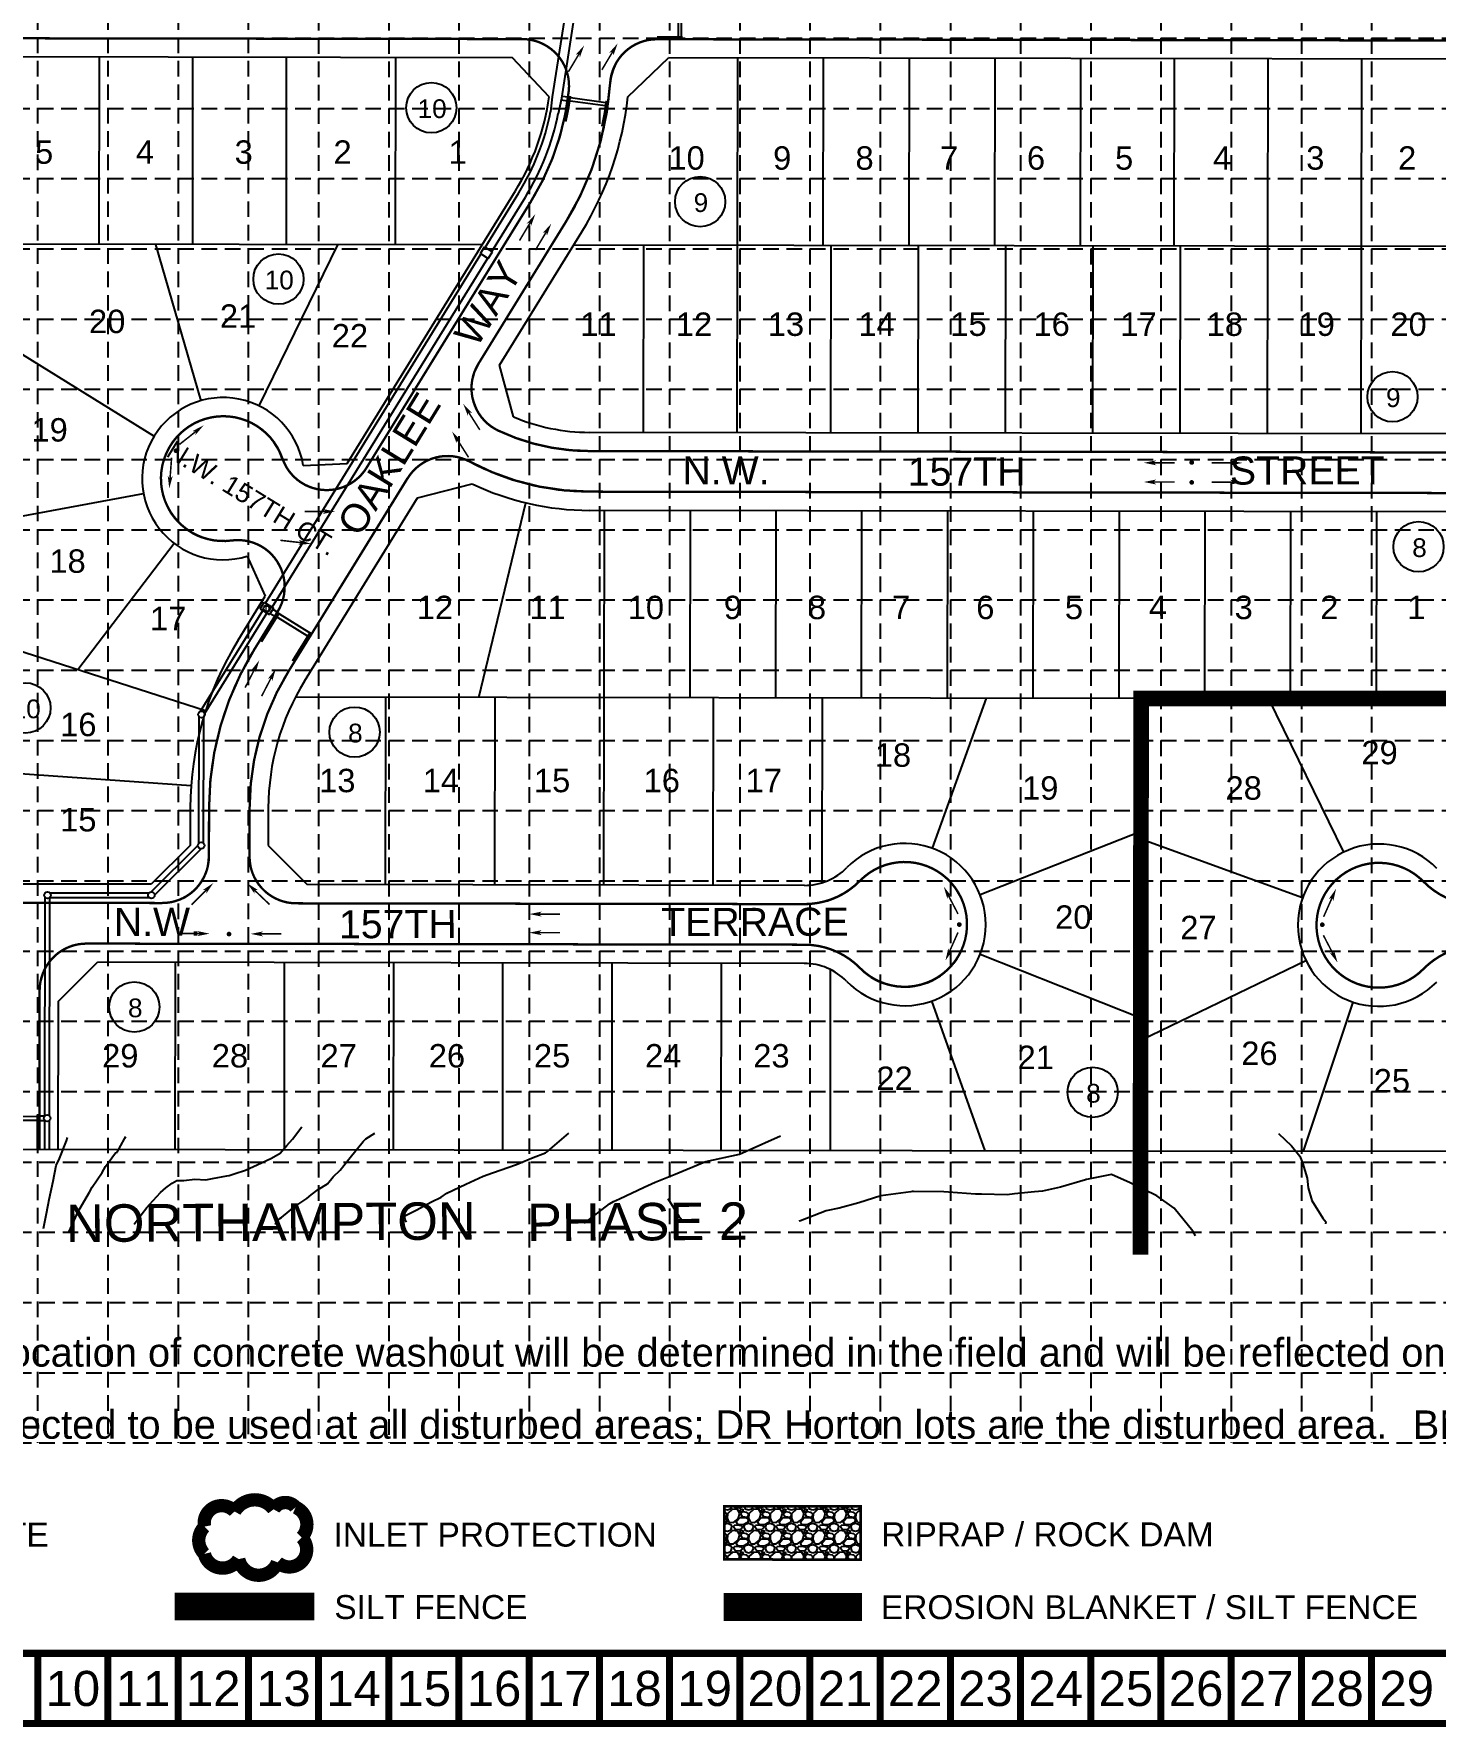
# Model space of a CAD drawing. Extents: x 626 to 3511, y 2890 to 4695.
# Drawn here: x 1076 to 1974, y 2890 to 3975 of the extents above; entities that cross this region are included whole.
import ezdxf
from ezdxf.enums import TextEntityAlignment as Align

# ---------------------------------------------------------------- set-up
doc = ezdxf.new("R2010")
doc.units = 0
doc.header["$LTSCALE"] = 100
doc.header["$MEASUREMENT"] = 0
doc.linetypes.add('ACAD_ISO02W100', pattern=[15, 12, -3])
doc.linetypes.add('HIDDEN', pattern=[0.375, 0.25, -0.125])
doc.layers.get('0').update_dxf_attribs({"linetype": 'CONTINUOUS'})
for name, color, linetype in [('$-BNDY', 6, 'CONTINUOUS'), ('$-BNDY2', 4, 'CONTINUOUS'), ('$-LOTS', 4, 'CONTINUOUS'), ('$-XLOT', 8, 'CONTINUOUS'), ('BASE', 7, 'CONTINUOUS'), ('DG-XCONTOURS', 9, 'CONTINUOUS'), ('DG-XIDX_CONTOURS', 2, 'CONTINUOUS'), ('FG-STNAME', 5, 'CONTINUOUS'), ('GRID', 254, 'HIDDEN'), ('LEGEND', 7, 'CONTINUOUS'), ('P-P', 3, 'CONTINUOUS'), ('PDG-ARROWS', 250, 'CONTINUOUS'), ('PSW-LOTNUM', 7, 'CONTINUOUS'), ('PSWDGC-NEW_STORM', 2, 'CONTINUOUS'), ('PSWDGC-PAVING', 3, 'CONTINUOUS')]:
    doc.layers.add(name, color=color, linetype=linetype)
doc.layers.get('0').freeze()
doc.styles.add("L200'", font='ARIAL.TTF', dxfattribs={"height": 0.001969})
doc.styles.add('ROMANS', font='romans.shx', dxfattribs={"width": 0.67})
doc.styles.get("Standard").update_dxf_attribs({"font": 'ARIAL.TTF'})

# ---------------------------------------------------------------- blocks, each defined once
blk = doc.blocks.new('A$C11115995')
at = {"const_width": 1}
blk.add_lwpolyline([(1.6, 19.7), (1.6, 5)], dxfattribs=at)
blk.add_solid([(1.6, 0), (0, 8), (3.2, 8), (1.6, 6)])
blk = doc.blocks.new('new block')
at = {"layer": 'PDG-ARROWS', "color": 7, "const_width": 1.5, "elevation": 21364}
for points in [[(2893.9, 3698.2, 1), (2895.3, 3698.7, 1)], [(2893.7, 3685.7, 1), (2895.1, 3686.3, 1)], [(2695.8, 3408.8, 1), (2697.2, 3409.3, 1)], [(1901.4, 3404.1, 1), (1902.8, 3404.7, 1)], [(2695.6, 3396.3, 1), (2697, 3396.9, 1)]]:
    blk.add_lwpolyline(points, format="xyb", close=True, dxfattribs=at)
at = {"layer": 'PDG-ARROWS', "color": 7}
for p, rotation in [((2077.6, 3861.8, 21364), 180.1743983256627), ((2090.1, 3861.6, 21364), 180.1743983256627), ((2077.6, 3801.6, 21364), 180.1743983256627), ((2088.8, 3801.4, 21364), 180.1743983256627), ((2066.6, 3711.8, 21364), 124.2581121779854), ((2034.6, 3698, 21364), 90.17439832566262), ((2107.5, 3707.8, 21364), 241.564615435485), ((2256.1, 3701.5, 21364), 270.1743983256627), ((2870.5, 3699.9, 21364), 270.1743983256627), ((2918, 3696.9, 21364), 90.17439832566268), ((2065.9, 3692.3, 21364), 124.2581121779854), ((2097.6, 3693.2, 21364), 241.564615435485), ((2255.8, 3689.1, 21364), 270.1743983256627), ((2034.4, 3685.5, 21364), 90.17439832566262), ((2870.2, 3687.5, 21364), 270.1743983256627), ((2917.8, 3684.4, 21364), 90.17439832566268), ((2078.4, 3592.1, 21364), 180.1743983256627), ((2089.9, 3591.9, 21364), 180.1743983256627), ((2093, 3431.8, 21364), 222.8512484021282), ((1912.4, 3426.8, 21364), 156.0020710166177), ((2077, 3425.4, 21364), 139.0175778575738), ((2070.8, 3408.9, 21364), 139.0175778575738), ((2094.3, 3409.7, 21364), 222.8512484021282), ((2250, 3411.6, 21364), 270.1743983256627), ((2672.4, 3410.5, 21364), 270.1743983256627), ((2720, 3407.5, 21364), 90.17439832566268), ((1910.5, 3379.4, 21364), 27.56951096311328), ((2249.8, 3399.2, 21364), 270.1743983256627), ((2672.2, 3398.1, 21364), 270.1743983256627), ((2719.7, 3395, 21364), 90.17439832566268)]:
    blk.add_blockref('A$C11115995', p, dxfattribs=dict(at, rotation=rotation))

msp = doc.modelspace()

# ---------------------------------------------------------------- hatches: boundary and pattern name
at = {"layer": 'LEGEND', "linetype": 'ACAD_ISO02W100'}
h = msp.add_hatch(dxfattribs=at)
h.set_pattern_fill('GRAVEL', color=240, scale=13.71249, style=0)
h.set_pattern_definition([(228.0128, (543.1628, 2305.1881), (-109.69989576, -123.4124284), [1.84482, -182.63786]), (184.9697, (541.9287, 2303.81686), (164.54989442, 13.7123708), [3.16578, -313.41164]), (132.5104, (538.7748, 2303.5426), (137.1247727, -150.83750894), [2.23223, -220.99093]), (267.2737, (533.42693, 2300.1145), (13.7124354, 274.24980404), [2.88289, -285.40571]), (292.8337, (533.2898, 2297.2349), (-68.56258583, 164.5498308), [2.8269, -279.86332]), (357.2737, (534.3868, 2294.6295), (-274.24980404, 13.7124354), [2.88289, -285.40571]), (37.6942, (537.26643, 2294.49237), (-178.26247073, -137.12476843), [3.81247, -377.43422]), (72.2553, (540.2832, 2296.8235), (95.98757758, 301.67472832), [3.59936, -356.33717]), (121.4296, (541.3802, 2300.2516), (-109.7000329, 178.26230194), [2.89265, -286.37264]), (175.2364, (539.8718, 2302.7199), (150.837403, -13.7123739), [3.3024, -161.81784]), (222.3974, (536.5808, 2302.9941), (-164.5499808, -150.83728142), [4.27073, -422.80235]), (138.8141, (547.0023, 2299.9774), (-95.9874704, 82.2749032), [1.45765, -144.3081]), (171.4692, (545.9053, 2300.93724), (178.26234648, -27.42508847), [2.77317, -274.54477]), (225, (543.163, 2301.349), (-2e-15, -13.712494), [1.93923, -17.45315]), (203.1986, (542.203, 2302.9941), (68.5624463, 27.4249982), [1.04432, -103.3869]), (291.8014, (541.243, 2302.5827), (-13.712489, 41.1374737), [1.47688, -72.36714]), (30.9638, (541.7916, 2301.2115), (41.137443, 27.425014), [2.39871, -77.55816]), (161.5651, (543.8484, 2302.4456), (27.424986, -13.712468), [1.7345, -41.6282]), (16.3895, (533.2898, 2302.58274), (137.12493015, 41.13737003), [2.42985, -240.55609]), (70.3462, (535.6209, 2303.2684), (-54.8498948, -150.8374193), [2.03851, -201.81231]), (293.1986, (543.8484, 2305.1881), (-27.4249982, 68.5624463), [2.08862, -102.34259]), (343.6105, (544.6712, 2303.2684), (-137.12493015, 41.13737003), [2.42985, -240.55609]), (339.444, (533.2898, 2294.081), (-68.5624753, 27.4249251), [2.34319, -114.81638]), (294.7751, (535.4838, 2293.2582), (-68.5623429, 150.8374369), [1.96333, -194.36965]), (66.8014, (543.9856, 2291.4756), (27.4249982, 68.5624463), [2.08862, -102.34259]), (17.354, (544.8083, 2293.3954), (-178.2623977, -54.8498846), [2.29864, -227.56459]), (69.444, (537.2664, 2291.4756), (-27.4249251, -68.5624753), [1.1716, -115.98797]), (101.3099, (543.1628, 2291.4756), (-13.7124575, 54.8499703), [0.6992, -69.22105]), (165.9638, (543.0257, 2292.1612), (41.1374775, -13.712463), [2.8269, -53.71114]), (186.009, (540.2832, 2292.8469), (137.1248966, 13.71248064), [2.61977, -259.35698]), (303.6901, (541.7916, 2299.9774), (-13.712508, 27.424974), [1.97764, -47.46344]), (353.1572, (542.88855, 2298.33187), (233.1123213, -27.42508967), [3.45272, -341.81896]), (60.9454, (546.3167, 2297.9205), (-54.8499604, -95.9874353), [1.41178, -139.76694]), (90, (547.002, 2299.155), (-13.71249, 13.71249), [0.82275, -12.88974]), (120.2564, (540.0089, 2293.2582), (54.8498899, -95.9874637), [1.905, -188.595]), (48.0128, (539.0491, 2294.9037), (109.69989576, 123.4124284), [3.68965, -180.79304]), (0, (541.517, 2297.646), (13.71249, 13.71249), [3.56525, -10.14724]), (325.3048, (545.08255, 2297.64624), (-137.1248213, 95.98754806), [2.16814, -214.64536]), (254.0546, (546.8652, 2296.4121), (-13.7124885, -54.8499617), [1.99657, -97.83187]), (207.646, (546.3167, 2294.4924), (-260.5372525, -137.12500577), [3.25075, -321.82493]), (175.4261, (543.43705, 2292.984), (-178.26237766, 13.7124187), [3.43908, -340.46843])])
h.paths.add_polyline_path([(1518.9, 2997.7), (1606.1, 2997.5), (1606.1, 3031.8), (1518.9, 3031.7)])

# ---------------------------------------------------------------- linework, layer by layer
at = {"layer": '$-BNDY', "color": 7}
for p, q in [((1786.6, 3549.3), (1786.1, 3259.3)), ((1991.6, 3549), (1786.6, 3549.3)), ((1786.1, 3259.3), (757, 3260.9))]:
    msp.add_line(p, q, dxfattribs=at)
at = {"layer": '$-BNDY2', "color": 7}
msp.add_line((3394.9, 3256.9), (1786.1, 3259.3), dxfattribs=at)
at = {"layer": '$-LOTS', "color": 7}
for p, q in [((1383, 3959.9), (953, 3960.6)), ((1118, 3960.3), (1117.9, 3840.3)), ((1178, 3960.2), (1177.9, 3840.2)), ((1238, 3960.1), (1237.9, 3840.1)), ((1308, 3960), (1307.9, 3840)), ((1406.6, 3934.9), (1383, 3959.9)), ((1456.9, 3934.8), (1483, 3959.8)), ((2032.2, 3958.9), (1483, 3959.8)), ((1527.2, 3959.7), (1527, 3839.7)), ((1582.2, 3959.6), (1582, 3839.6)), ((1637.2, 3959.5), (1637, 3839.5)), ((1692.2, 3959.5), (1692, 3839.5)), ((1747.2, 3959.4), (1747, 3839.4)), ((1807.2, 3959.3), (1807, 3839.3)), ((1867.2, 3959.2), (1867, 3839.2)), ((1927.2, 3959.1), (1927, 3839.1)), ((1277, 3699.9), (1384.9, 3874.6)), ((1374.7, 3763), (1427.4, 3848.4)), ((1363.5, 3840), (1047.9, 3840.4)), ((1154.2, 3840.3), (1183.2, 3740.2)), ((1270.9, 3840.1), (1220.5, 3736.9)), ((1987, 3839), (1422.2, 3839.9)), ((1467, 3839.8), (1466.8, 3719.8)), ((1527, 3839.7), (1526.8, 3719.7)), ((1587, 3839.6), (1586.8, 3719.6)), ((1643, 3839.5), (1642.8, 3719.5)), ((1699, 3839.5), (1698.8, 3719.5)), ((1755, 3839.4), (1754.8, 3719.4)), ((1811, 3839.3), (1810.8, 3719.3)), ((1867, 3839.2), (1866.8, 3719.2)), ((1927, 3839.1), (1926.8, 3719.1)), ((1047.8, 3782.8), (1153.4, 3717.5)), ((1383.6, 3729.8), (1374.7, 3763)), ((1986.8, 3719), (1432.3, 3719.9)), ((1248.9, 3698.7), (1277, 3699.9)), ((1047.6, 3662.5), (1146.5, 3680.8)), ((1322.2, 3677.9), (1357.1, 3686.9)), ((1249.6, 3560.4), (1322.2, 3677.9)), ((1361.5, 3550), (1391.6, 3674.7)), ((1991.8, 3669), (1432.2, 3669.9)), ((1441.8, 3669.8), (1441.6, 3549.8)), ((1496.8, 3669.8), (1496.6, 3549.8)), ((1551.8, 3669.7), (1551.6, 3549.7)), ((1606.8, 3669.6), (1606.6, 3549.6)), ((1661.8, 3669.5), (1661.6, 3549.5)), ((1716.8, 3669.4), (1716.6, 3549.4)), ((1771.8, 3669.3), (1771.6, 3549.3)), ((1826.8, 3669.3), (1826.6, 3549.3)), ((1881.8, 3669.2), (1881.6, 3549.2)), ((1936.8, 3669.1), (1936.6, 3549.1)), ((1104.3, 3567.9), (1166.1, 3648.9)), ((1213, 3640.5), (1224.5, 3614.9)), ((1207.1, 3586.7), (1224.5, 3614.9)), ((1047.5, 3586.2), (1186.3, 3541.6)), ((1786.6, 3549.3), (1243.8, 3550.1)), ((1301.6, 3550), (1301.4, 3430)), ((1371.6, 3549.9), (1371.4, 3429.9)), ((1441.6, 3549.8), (1441.4, 3429.8)), ((1511.6, 3549.7), (1511.4, 3429.7)), ((1581.6, 3549.6), (1581.4, 3431.3)), ((1686.6, 3549.5), (1652, 3453.5)), ((1867.6, 3549.2), (1915.6, 3450.8)), ((1047.4, 3502.7), (1177, 3493.5)), ((1176.5, 3479.3), (1176.4, 3455.2)), ((1226.5, 3479.2), (1226.4, 3455.2)), ((1786.5, 3464.3), (1682.8, 3423.6)), ((1176.4, 3455.2), (1151.4, 3430.3)), ((1226.4, 3455.2), (1251.4, 3430.1)), ((1786.4, 3459.3), (1889.5, 3421.9)), ((1151.4, 3430.3), (952.2, 3430.6)), ((1570.1, 3429.6), (1251.4, 3430.1)), ((1786.3, 3344.3), (1682.7, 3385.4)), ((1091.9, 3355.4), (1116.9, 3380.3)), ((1570.1, 3379.6), (1116.9, 3380.3)), ((1166.8, 3260.2), (1166.9, 3380.2)), ((1236.8, 3260.1), (1236.9, 3380.1)), ((1306.8, 3260), (1306.9, 3380)), ((1376.8, 3259.9), (1376.9, 3379.9)), ((1446.8, 3259.8), (1446.9, 3379.8)), ((1516.8, 3259.7), (1516.9, 3379.7)), ((1586.8, 3259.6), (1586.9, 3375.7)), ((1786.3, 3330.6), (1891.5, 3381.5)), ((1091.8, 3260.4), (1091.9, 3355.4)), ((1686.1, 3259.5), (1651.8, 3355.6)), ((1890, 3259.2), (1921.9, 3354.8))]:
    msp.add_line(p, q, dxfattribs=at)
for centre, radius, start, end in [((1253, 3956.1), 155, 328.2986, 352.1558), ((1253, 3956.1), 205, 328.2986, 354.0517), ((1197.6, 3690.2), 52, 9.4221, 287.1751), ((1432.5, 3844.9), 125, 246.9529, 269.9139), ((1432.5, 3844.9), 175, 244.4752, 269.9139), ((1381.5, 3479), 205, 148.2986, 179.9139), ((1381.5, 3479), 155, 148.2986, 179.9139), ((1634.4, 3404.5), 52, 224.3409, 135.4869), ((1938.4, 3404.1), 52, 44.3409, 315.4869), ((1570.2, 3467.6), 38, 269.9139, 315.4869), ((1570, 3341.6), 38, 44.3409, 89.9139)]:
    msp.add_arc(centre, radius, start, end, dxfattribs=at)
at = {"layer": '$-XLOT', "color": 7}
msp.add_line((2246.8, 3258.6), (1786.1, 3259.3), dxfattribs=at)
at = {"layer": 'BASE', "const_width": 4.5}
for points in [[(628.7, 2892.5), (3508.7, 2892.5), (3508.7, 4692.5), (628.7, 4692.5)], [(673.7, 2937.5), (3463.7, 2937.5), (3463.7, 4647.5), (673.7, 4647.5)]]:
    msp.add_lwpolyline(points, close=True, dxfattribs=at)
at = {"layer": 'BASE'}
for points, const_width in [([(1785.5, 3192.9), (1786, 3549.3), (1991.7, 3549.3), (1992, 3842.9), (3172.9, 3840.4)], 10), ([(1078.7, 2892.5), (1078.7, 2937.5)], 4.5), ([(1123.7, 2892.5), (1123.7, 2937.5)], 4.5), ([(1168.7, 2892.5), (1168.7, 2937.5)], 4.5), ([(1213.7, 2892.5), (1213.7, 2937.5)], 4.5), ([(1258.7, 2892.5), (1258.7, 2937.5)], 4.5), ([(1303.7, 2892.5), (1303.7, 2937.5)], 4.5), ([(1348.7, 2892.5), (1348.7, 2937.5)], 4.5), ([(1393.7, 2892.5), (1393.7, 2937.5)], 4.5), ([(1438.7, 2892.5), (1438.7, 2937.5)], 4.5), ([(1483.7, 2892.5), (1483.7, 2937.5)], 4.5), ([(1528.7, 2892.5), (1528.7, 2937.5)], 4.5), ([(1573.7, 2892.5), (1573.7, 2937.5)], 4.5), ([(1618.7, 2892.5), (1618.7, 2937.5)], 4.5), ([(1663.7, 2892.5), (1663.7, 2937.5)], 4.5), ([(1708.7, 2892.5), (1708.7, 2937.5)], 4.5), ([(1753.7, 2892.5), (1753.7, 2937.5)], 4.5), ([(1798.7, 2892.5), (1798.7, 2937.5)], 4.5), ([(1843.7, 2892.5), (1843.7, 2937.5)], 4.5), ([(1888.7, 2892.5), (1888.7, 2937.5)], 4.5), ([(1933.7, 2892.5), (1933.7, 2937.5)], 4.5)]:
    msp.add_lwpolyline(points, dxfattribs=dict(at, const_width=const_width))
at = {"layer": 'DG-XCONTOURS', "color": 43}
for p, q in [((1092.6, 3254.5, 1152), (1097.1, 3266, 1152)), ((1097.1, 3266, 1152), (1097.8, 3268.1, 1152)), ((1129.6, 3258.7, 1153), (1134.2, 3267.2, 1153)), ((1134.2, 3267.2, 1153), (1134.6, 3267.7, 1153)), ((1134.6, 3267.7, 1153), (1135.2, 3268.6, 1153)), ((1238.4, 3262.9, 1154), (1242, 3266.9, 1154)), ((1242, 3266.9, 1154), (1247.9, 3274.8, 1154)), ((1407.2, 3260.5, 1156), (1419.2, 3270.8, 1156)), ((1532.8, 3259.2, 1157), (1554.8, 3269.2, 1157)), ((1874.1, 3270.6, 1157), (1882.4, 3262.7, 1157)), ((1122.2, 3249.4, 1153), (1128.6, 3258.3, 1153)), ((1128.6, 3258.3, 1153), (1129.6, 3258.7, 1153)), ((1228.6, 3254.9, 1154), (1234.1, 3258.1, 1154)), ((1234.1, 3258.1, 1154), (1238.4, 3262.9, 1154)), ((1387.1, 3251.4, 1156), (1396.2, 3255.2, 1156)), ((1396.2, 3255.2, 1156), (1404.1, 3258.3, 1156)), ((1404.1, 3258.3, 1156), (1405.4, 3259, 1156)), ((1405.4, 3259, 1156), (1407.2, 3260.5, 1156)), ((1507, 3252.7, 1157), (1528.6, 3257.3, 1157)), ((1528.6, 3257.3, 1157), (1532.8, 3259.2, 1157)), ((1882.4, 3262.7, 1157), (1887.8, 3256.1, 1157)), ((1887.8, 3256.1, 1157), (1889.4, 3251.9, 1157)), ((1088.6, 3240, 1152), (1090.5, 3250.1, 1152)), ((1090.5, 3250.1, 1152), (1092.6, 3254.5, 1152)), ((1113.6, 3236.2, 1153), (1120, 3245.7, 1153)), ((1120, 3245.7, 1153), (1122.2, 3249.4, 1153)), ((1201.4, 3243.6, 1154), (1205.2, 3245, 1154)), ((1205.2, 3245, 1154), (1211.8, 3247.1, 1154)), ((1211.8, 3247.1, 1154), (1222.2, 3251.8, 1154)), ((1222.2, 3251.8, 1154), (1228.6, 3254.9, 1154)), ((1364.3, 3243.3, 1156), (1370.1, 3245.5, 1156)), ((1370.1, 3245.5, 1156), (1385.6, 3250.7, 1156)), ((1385.6, 3250.7, 1156), (1387.1, 3251.4, 1156)), ((1474.4, 3239.4, 1157), (1487.2, 3244.5, 1157)), ((1487.2, 3244.5, 1157), (1506.4, 3252.5, 1157)), ((1506.4, 3252.5, 1157), (1507, 3252.7, 1157)), ((1766.9, 3244.4, 1158), (1751, 3241.2, 1158)), ((1779, 3239, 1158), (1766.9, 3244.4, 1158)), ((1889.4, 3251.9, 1157), (1892.3, 3241.9, 1157)), ((1086, 3228.4, 1152), (1088.6, 3240, 1152)), ((1111.8, 3233.1, 1153), (1113.6, 3236.2, 1153)), ((1157.3, 3232.8, 1154), (1160.7, 3235.8, 1154)), ((1160.7, 3235.8, 1154), (1164.9, 3238.8, 1154)), ((1164.9, 3238.8, 1154), (1167.8, 3240.5, 1154)), ((1167.8, 3240.5, 1154), (1172.3, 3240.4, 1154)), ((1172.3, 3240.4, 1154), (1179.3, 3241.3, 1154)), ((1179.3, 3241.3, 1154), (1186.4, 3241, 1154)), ((1186.4, 3241, 1154), (1190.7, 3241.8, 1154)), ((1190.7, 3241.8, 1154), (1199.8, 3243.4, 1154)), ((1199.8, 3243.4, 1154), (1201.4, 3243.6, 1154)), ((1341, 3232.3, 1156), (1353.2, 3238.2, 1156)), ((1353.2, 3238.2, 1156), (1364.3, 3243.3, 1156)), ((1451.5, 3228.7, 1157), (1467.4, 3236.2, 1157)), ((1467.4, 3236.2, 1157), (1474.4, 3239.4, 1157)), ((1639.3, 3233.4, 1158), (1638.3, 3233.3, 1158)), ((1640.1, 3233.4, 1158), (1639.3, 3233.4, 1158)), ((1659.5, 3233.2, 1158), (1640.1, 3233.4, 1158)), ((1722.7, 3233.6, 1158), (1717.6, 3233.3, 1158)), ((1734.3, 3236.3, 1158), (1722.7, 3233.6, 1158)), ((1750.4, 3241, 1158), (1734.3, 3236.3, 1158)), ((1750.7, 3241.1, 1158), (1750.4, 3241, 1158)), ((1751, 3241.2, 1158), (1750.7, 3241.1, 1158)), ((1796, 3230.7, 1158), (1779, 3239, 1158)), ((1892.3, 3241.9, 1157), (1893, 3235.7, 1157)), ((1893, 3235.7, 1157), (1895.3, 3227.6, 1157)), ((1084.1, 3218.3, 1152), (1085.4, 3224.9, 1152)), ((1085.4, 3224.9, 1152), (1086, 3228.4, 1152)), ((1105.2, 3221.7, 1153), (1111.8, 3233.1, 1153)), ((1145, 3218.5, 1154), (1148.6, 3223.1, 1154)), ((1148.6, 3223.1, 1154), (1150.4, 3225.1, 1154)), ((1150.4, 3225.1, 1154), (1157.3, 3232.8, 1154)), ((1321.2, 3221.4, 1156), (1331.2, 3226.9, 1156)), ((1331.2, 3226.9, 1156), (1337.2, 3229.8, 1156)), ((1337.2, 3229.8, 1156), (1341, 3232.3, 1156)), ((1429.1, 3213.2, 1157), (1445.2, 3225.5, 1157)), ((1445.2, 3225.5, 1157), (1447.8, 3227, 1157)), ((1447.8, 3227, 1157), (1451.5, 3228.7, 1157)), ((1482.5, 3229, 1157), (1489.6, 3217.7, 1157)), ((1592.4, 3222.7, 1158), (1584.1, 3221, 1158)), ((1605.1, 3226.1, 1158), (1592.4, 3222.7, 1158)), ((1619.2, 3230.7, 1158), (1605.1, 3226.1, 1158)), ((1638.3, 3233.3, 1158), (1619.2, 3230.7, 1158)), ((1662.6, 3233, 1158), (1659.5, 3233.2, 1158)), ((1679.7, 3231.8, 1158), (1662.6, 3233, 1158)), ((1683.6, 3231.7, 1158), (1679.7, 3231.8, 1158)), ((1700, 3231.3, 1158), (1683.6, 3231.7, 1158)), ((1704.9, 3232, 1158), (1700, 3231.3, 1158)), ((1717.6, 3233.3, 1158), (1704.9, 3232, 1158)), ((1807.2, 3222.8, 1158), (1796, 3230.7, 1158)), ((1819.2, 3208.1, 1158), (1807.2, 3222.8, 1158)), ((1895.3, 3227.6, 1157), (1902.5, 3216.4, 1157)), ((1082.3, 3209.8, 1152), (1084.1, 3218.3, 1152)), ((1098.4, 3207, 1153), (1102.1, 3214.9, 1153)), ((1102.1, 3214.9, 1153), (1104.4, 3220.1, 1153)), ((1104.4, 3220.1, 1153), (1105.2, 3221.7, 1153)), ((1140.6, 3212.6, 1154), (1145, 3218.5, 1154)), ((1314, 3217.9, 1156), (1321.2, 3221.4, 1156)), ((1314, 3216.6, 1156), (1314, 3217.9, 1156)), ((1314.3, 3215.4, 1156), (1314, 3216.6, 1156)), ((1315.1, 3213.7, 1156), (1314.3, 3215.4, 1156)), ((1489.6, 3217.7, 1157), (1491.5, 3215.2, 1157)), ((1491.5, 3215.2, 1157), (1491.2, 3214.2, 1157)), ((1567.6, 3214.6, 1158), (1566.6, 3214.4, 1158)), ((1584.1, 3221, 1158), (1567.6, 3214.6, 1158)), ((1902.5, 3216.4, 1157), (1904.3, 3213.9, 1157)), ((1904.3, 3213.9, 1157), (1904.1, 3212.8, 1157)), ((1820.9, 3205, 1158), (1819.2, 3208.1, 1158))]:
    msp.add_line(p, q, dxfattribs=at)
at = {"layer": 'DG-XIDX_CONTOURS', "color": 43}
for p, q in [((1287.3, 3265.5, 1155), (1288.9, 3267.1, 1155)), ((1288.9, 3267.1, 1155), (1294.7, 3270.8, 1155)), ((1274.8, 3250.2, 1155), (1279.9, 3256.4, 1155)), ((1279.9, 3256.4, 1155), (1286.4, 3264.5, 1155)), ((1286.4, 3264.5, 1155), (1287.3, 3265.5, 1155)), ((1268.1, 3242.9, 1155), (1272.5, 3247.2, 1155)), ((1272.5, 3247.2, 1155), (1274.8, 3250.2, 1155)), ((1253.9, 3231.2, 1155), (1258.5, 3234.7, 1155)), ((1258.5, 3234.7, 1155), (1264.4, 3238.4, 1155)), ((1264.4, 3238.4, 1155), (1268.1, 3242.9, 1155)), ((1235, 3216.8, 1155), (1243.5, 3223.9, 1155)), ((1243.5, 3223.9, 1155), (1251.1, 3229, 1155)), ((1251.1, 3229, 1155), (1253.9, 3231.2, 1155)), ((1231.1, 3212.3, 1155), (1232.1, 3214.7, 1155)), ((1232.1, 3214.7, 1155), (1233.9, 3216.1, 1155)), ((1233.9, 3216.1, 1155), (1235, 3216.8, 1155))]:
    msp.add_line(p, q, dxfattribs=at)
at = {"layer": 'GRID', "color": 252, "linetype": 'HIDDEN', "ltscale": 0.4}
for p, q in [((1078.6, 4647.9), (1078.6, 3072.3)), ((1123.6, 4647.9), (1123.6, 3072.3)), ((1168.6, 4647.9), (1168.6, 3072.3)), ((1213.6, 4647.9), (1213.6, 3072.3)), ((1258.7, 4647.5), (1258.7, 3072.3)), ((1303.7, 4647.5), (1303.7, 3072.3)), ((1348.7, 4647.5), (1348.7, 3072.3)), ((1393.7, 4647.5), (1393.7, 3072.3)), ((1438.7, 4647.5), (1438.7, 3072.3)), ((1483.7, 4647.5), (1483.7, 3072.3)), ((1528.7, 4647.5), (1528.7, 3072.3)), ((1573.7, 4647.5), (1573.7, 3072.3)), ((1618.7, 4647.5), (1618.7, 3072.3)), ((1663.7, 4647.5), (1663.7, 3072.3)), ((1708.7, 4647.5), (1708.7, 3072.3)), ((1753.7, 4647.5), (1753.7, 3072.3)), ((1798.7, 4647.5), (1798.7, 3072.3)), ((1843.7, 4647.5), (1843.7, 3072.3)), ((1888.7, 4647.5), (1888.7, 3072.3)), ((1933.7, 4647.5), (1933.7, 3072.3)), ((673.7, 3972.5), (3463.7, 3972.5)), ((673.7, 3927.5), (3463.7, 3927.5)), ((673.7, 3882.5), (3463.7, 3882.5)), ((673.7, 3837.5), (3463.7, 3837.5)), ((673.7, 3792.5), (3463.7, 3792.5)), ((673.7, 3747.5), (3463.7, 3747.5)), ((673.7, 3702.5), (3463.7, 3702.5)), ((673.7, 3657.5), (3463.7, 3657.5)), ((673.7, 3612.5), (3463.7, 3612.5)), ((673.7, 3567.5), (3463.7, 3567.5)), ((673.7, 3522.5), (3463.7, 3522.5)), ((673.7, 3477.5), (3463.7, 3477.5)), ((673.7, 3432.5), (3463.7, 3432.5)), ((673.7, 3387.5), (3463.7, 3387.5)), ((673.7, 3342.5), (3463.7, 3342.5)), ((673.7, 3297.5), (3463.7, 3297.5)), ((674.7, 3252.3), (3464.7, 3252.3)), ((674.7, 3207.3), (3464.7, 3207.3)), ((674.7, 3162.3), (3464.7, 3162.3)), ((674.7, 3117.3), (3464.7, 3117.3)), ((674.7, 3072.3), (3464.7, 3072.3))]:
    msp.add_line(p, q, dxfattribs=at)
at = {"layer": 'LEGEND', "color": 170, "ltscale": 100, "const_width": 8.53}
msp.add_lwpolyline([(1204.9, 3028.4, 0.520567), (1204.9, 3028.4, 0.765195), (1185.6, 3018.7, 0.417879), (1185.5, 3001.2, 0.6649), (1207.5, 2997.9, 0.744833), (1232.4, 2995.8, 0.975642), (1247.9, 3011.8, 0.520567), (1244, 3031.1, 0.520567), (1229.9, 3029.8, 0.540264), (1204.9, 3028.4)], format="xyb", close=True, dxfattribs=at)
at = {"layer": 'LEGEND', "color": 240, "const_width": 1.71}
msp.add_lwpolyline([(1518.9, 2997.7), (1606.1, 2997.5), (1606.1, 3031.8), (1518.9, 3031.7)], close=True, dxfattribs=at)
at = {"layer": 'LEGEND', "color": 200, "const_width": 17.8}
msp.add_lwpolyline([(1166.5, 2967.5), (1255.9, 2967.5)], dxfattribs=at)
at = {"layer": 'LEGEND', "color": 84, "const_width": 17.8}
msp.add_lwpolyline([(1518.4, 2967.2), (1607, 2967.2)], dxfattribs=at)
at = {"layer": 'P-P', "color": 7, "const_width": 1.5}
msp.add_lwpolyline([(1188.5, 3479.3, -0.138829), (1217.3, 3580.4), (1232.5, 3605.1, 0.633305), (1203, 3650.6, -2.114807), (1235.5, 3703.2, 0.633305), (1289.4, 3697.1), (1316.1, 3740.4), (1395.1, 3868.3, 0.112904), (1419.1, 3938.8, 0.444438), (1389.3, 3971.9), (946.1, 3972.6, 0.414214), (916, 3942.6), (915.3, 3448.6, 0.414214), (945.2, 3418.6), (1158.4, 3418.3, 0.414214), (1188.4, 3448.2)], format="xyb", close=True, dxfattribs=at)
for points in [[(1991.8, 3707), (1432.3, 3707.9, -0.110653), (1373.9, 3721, -0.447103), (1361.2, 3763.9), (1417.2, 3854.7, 0.1229), (1445.6, 3943.7, -0.395982), (1475.6, 3971.8), (2039.2, 3970.9, -0.414214), (2069.2, 3940.9), (2069, 3838.9)], [(1079.8, 3260.4), (1079.9, 3362.4, -0.414214), (1110, 3392.3), (1570.1, 3391.6, -0.201513), (1605.8, 3376.6, 2.448775), (1605.8, 3432.6, -0.201513), (1570.1, 3417.6), (1244.4, 3418.1, -0.414214), (1214.4, 3448.2), (1214.5, 3479.2, -0.138829), (1239.4, 3566.7), (1315.8, 3690.5, -0.396332), (1355.5, 3701.2, 0.123207), (1432.3, 3681.9), (1991.8, 3681)], [(3234.6, 3390.6, -0.59121), (3166.1, 3376.1, 0.217888), (3137.3, 3389.3), (2002.6, 3391, 0.201513), (1966.9, 3376, -2.448775), (1967, 3432, 0.201513), (2002.7, 3417), (2038.4, 3416.9, 0.414214), (2068.4, 3446.9), (2068.7, 3650.9, 0.414214), (2038.8, 3680.9), (1986.8, 3681)]]:
    msp.add_lwpolyline(points, format="xyb", dxfattribs=at)
at = {"layer": 'PDG-ARROWS', "const_width": 1.5}
for points in [[(1168, 3708.4, 1), (1166.6, 3707.8, 1)], [(1819.1, 3700.9, 1), (1817.7, 3700.3, 1)], [(1819.1, 3688.1, 1), (1817.7, 3687.6, 1)], [(1202, 3398.7, 1), (1200.6, 3398.1, 1)], [(1670.1, 3404.8, 1), (1668.7, 3404.2, 1)]]:
    msp.add_lwpolyline(points, format="xyb", close=True, dxfattribs=at)
at = {"layer": 'PSW-LOTNUM', "color": 7}
for centre in [(1331, 3927.9, -3298.9), (1503.3, 3867.7, -3298.9), (1233, 3818.1, -3298.9), (1947.1, 3742.7, -3298.9), (1963.8, 3646.6, -3298.9), (1070.8, 3543.3, -3298.9), (1281.8, 3527.8, -3298.9), (1140.6, 3351.7, -3298.9), (1754.9, 3297, -3298.9)]:
    msp.add_circle(centre, 16.1, dxfattribs=at)
at = {"layer": 'PSWDGC-NEW_STORM', "color": 5}
for p, q in [((1408.6, 3935), (1418.6, 3998.9)), ((1414.6, 3934.1), (1424.5, 3997.9)), ((1489.3, 3997.8), (1489.2, 3971.8)), ((1491.3, 3997.8), (1491.2, 3971.8)), ((1407.5, 3925.2), (1408.6, 3935)), ((1412.4, 3924.2), (1414.6, 3934.1)), ((1414.3, 3932.9), (1418.3, 3932.4)), ((1414.8, 3935.4), (1418.7, 3934.9)), ((1418.4, 3932.6), (1444.1, 3929.1)), ((1418.7, 3934.6), (1444.4, 3931.1)), ((1365.5, 3838.4), (1387, 3873.3)), ((1369.7, 3835.8), (1391.3, 3870.7)), ((1224.7, 3610.5), (1362.8, 3834.1)), ((1229, 3607.9), (1367.1, 3831.5)), ((1362.4, 3834.4), (1365, 3838.7)), ((1362.4, 3834.4), (1367.5, 3831.2)), ((1365, 3838.7), (1370.1, 3835.5)), ((1367.5, 3831.2), (1370.1, 3835.5)), ((1183.1, 3541.2), (1222.9, 3605.7)), ((1185.6, 3539.6), (1225.5, 3604.1)), ((1221.2, 3606.8), (1223.8, 3611)), ((1221.2, 3606.8), (1227.2, 3603.1)), ((1223.8, 3611), (1229.8, 3607.3)), ((1229.8, 3607.3), (1227.2, 3603.1)), ((1227.7, 3603.9), (1230.7, 3602.1)), ((1229.3, 3606.5), (1232.3, 3604.6)), ((1232.1, 3604.4), (1254.2, 3590.8)), ((1230.8, 3602.3), (1252.9, 3588.6)), ((1181.9, 3456.6), (1182.1, 3537.7)), ((1184.9, 3456.6), (1185.1, 3537.6)), ((1151.5, 3425.4), (1181.3, 3455.2)), ((1153.6, 3423.3), (1183.4, 3453)), ((1083.3, 3281.9), (1083.5, 3421.9)), ((1086.3, 3281.9), (1086.5, 3421.9)), ((1086.5, 3424.9), (1150, 3424.8)), ((1086.5, 3421.9), (1150, 3421.8)), ((1053.8, 3281.7), (1079.8, 3281.6)), ((1053.8, 3279.2), (1079.8, 3279.1)), ((1079.8, 3281.9), (1083.3, 3281.9)), ((1079.8, 3278.9), (1083.3, 3278.9)), ((1083.3, 3260.4), (1083.3, 3278.9)), ((1086.3, 3260.4), (1086.3, 3278.9))]:
    msp.add_line(p, q, dxfattribs=at)
at = {"layer": 'PSWDGC-NEW_STORM', "color": 5, "const_width": 2}
for points in [[(1492.2, 3972.8), (1475.6, 3972.8)], [(1419.7, 3935.5), (1418.6, 3927.7), (1416.8, 3919.1)], [(1443.5, 3932.3), (1442.5, 3925.1), (1440.7, 3915.9)], [(1233.4, 3604.5), (1221.8, 3585.8)], [(1253.8, 3591.9), (1242.2, 3573.2)], [(1078.8, 3282.4), (1078.8, 3260.4)]]:
    msp.add_lwpolyline(points, dxfattribs=at)
at = {"layer": 'PSWDGC-NEW_STORM', "color": 5, "linetype": 'Continuous'}
for centre in [(1225.5, 3607), (1183.6, 3539.1), (1183.4, 3455.2), (1085, 3423.4), (1151.5, 3423.3), (1084.8, 3280.4)]:
    msp.add_circle(centre, 2.11, dxfattribs=at)
at = {"layer": 'PSWDGC-NEW_STORM', "color": 5}
for radius in [157.5, 162.5]:
    msp.add_arc((1253, 3956.1), radius, 328.2986, 348.6918, dxfattribs=at)
at = {"layer": 'PSWDGC-PAVING', "color": 7}
for p, q in [((1389.3, 3971.9), (946.1, 3972.6)), ((2039.2, 3970.9), (1475.6, 3971.8)), ((1316.1, 3740.4), (1395.1, 3868.3)), ((1361.2, 3763.9), (1417.2, 3854.7)), ((1289.4, 3697.1), (1316.1, 3740.4)), ((1991.8, 3707), (1432.3, 3707.9)), ((1239.4, 3566.7), (1315.8, 3690.5)), ((1991.8, 3681), (1432.3, 3681.9)), ((1217.3, 3580.4), (1232.5, 3605.1)), ((1188.5, 3479.3), (1188.4, 3448.2)), ((1214.5, 3479.2), (1214.4, 3448.2)), ((1158.4, 3418.3), (945.2, 3418.6)), ((1570.1, 3417.6), (1244.4, 3418.1)), ((1079.8, 3260.4), (1079.9, 3362.4))]:
    msp.add_line(p, q, dxfattribs=at)
msp.add_lwpolyline([(1570.1, 3391.6), (1110, 3392.3)], dxfattribs=at)
for centre, radius, start, end in [((1389.3, 3941.9), 30, 354.0651, 89.9139), ((1475.6, 3941.8), 30, 89.9139, 176.3246), ((1253, 3956.1), 167, 328.2986, 354.0651), ((1253, 3956.1), 193, 328.2986, 356.3246), ((1386.7, 3748.1), 30, 148.2986, 244.6568), ((1197.6, 3690.2), 40, 18.9134, 148.2986), ((1197.6, 3690.2), 40, 148.2986, 277.6838), ((1432.5, 3844.9), 137, 244.6568, 269.9139), ((1263.9, 3712.9), 30, 198.9134, 328.2986), ((1341.4, 3674.7), 30, 61.8186, 148.2986), ((1432.5, 3844.9), 163, 241.8186, 269.9139), ((1207, 3620.8), 30, 328.2986, 97.6838), ((1381.5, 3479), 193, 148.2986, 179.9139), ((1381.5, 3479), 167, 148.2986, 179.9139), ((1158.4, 3448.3), 30, 269.9139, 359.9139), ((1244.4, 3448.1), 30, 179.9139, 269.9139), ((1634.4, 3404.5), 40, 224.3409, 135.4869), ((1570.2, 3467.6), 50, 269.9139, 315.4869), ((1109.9, 3362.3), 30, 89.9139, 179.9139), ((1570, 3341.6), 50, 44.3409, 89.9139)]:
    msp.add_arc(centre, radius, start, end, dxfattribs=at)

# ---------------------------------------------------------------- block references
at = {"layer": 'PDG-ARROWS'}
for p, rotation in [((1430.3, 3967), 149.1112462228432), ((1451.8, 3968.3), 149.1112462228432), ((1399, 3858.9), 149.1112462228432), ((1409.2, 3852.8), 149.1112462228432), ((1352.8, 3739), 212.4778354915964), ((1186, 3723.1), 128.2518680601638), ((1345.6, 3721.4), 212.4778354915964), ((1161.4, 3684.1), 355.6010769150164), ((1787.7, 3702), 269.9980704579865), ((1850.9, 3698.7), 89.99807045798647), ((1787.7, 3689.7), 269.9980704579865), ((1850.9, 3686.4), 89.99807045798647), ((1269.4, 3667.6), 89.96384573463727), ((1253.6, 3646.9), 83.49264659976932), ((1222.1, 3573.1), 152.6113307264067), ((1232.7, 3567.6), 152.6113307264067), ((1192.4, 3430), 134.9753565238524), ((1214.1, 3432.1), 226.4206169280652), ((1660.9, 3429.5), 207.5695109631133), ((1393.8, 3412.8), 269.9980704579864), ((1188.9, 3397.1), 89.99807045798647), ((1215.2, 3400.1), 269.9980704579865), ((1393.8, 3400.9), 269.9980704579864), ((1659.1, 3382.1), 336.0020710166177)]:
    msp.add_blockref('A$C11115995', p, dxfattribs=dict(at, rotation=rotation))
at = {"layer": 'PDG-ARROWS', "color": 5}
msp.add_blockref('new block', (0, 0), dxfattribs=at)

# ---------------------------------------------------------------- texts
at = {"layer": '$-XLOT', "color": 7}
for s, p in [('NORTHAMPTON', (1096.9, 3201)), ('PHASE 2', (1392.4, 3201.6))]:
    msp.add_text(s, height=24, rotation=0.3712, dxfattribs=at).set_placement(p)
at = {"layer": 'BASE', "color": 7, "style": "L200'"}
for s, height, p in [('Location of concrete washout will be determined in the field and will be reflected on this Site Map.', 18.249, (1045.9, 3121.2)), ('Stabilization practices are expected to be used at all disturbed areas; DR Horton lots are the disturbed area.', 18.2495, (728.1, 3075)), ('BMPs are not to scale; verify size/location/quantity in the field prior to installation.', 18.249, (1960.1, 3074.9))]:
    msp.add_text(s, height=height, dxfattribs=at).set_placement(p)
at = {"layer": 'BASE'}
for s, p in [('10', (1101.2, 2915)), ('11', (1146.2, 2915)), ('12', (1191.2, 2915)), ('13', (1236.2, 2915)), ('14', (1281.2, 2915)), ('15', (1326.2, 2915)), ('16', (1371.2, 2915)), ('17', (1416.2, 2915)), ('18', (1461.2, 2915)), ('19', (1506.2, 2915)), ('20', (1551.2, 2915)), ('21', (1596.2, 2915)), ('22', (1641.2, 2915)), ('23', (1686.2, 2915)), ('24', (1731.2, 2915)), ('25', (1776.2, 2915)), ('26', (1821.2, 2915)), ('27', (1866.2, 2915)), ('28', (1911.2, 2915)), ('29', (1956.2, 2915))]:
    msp.add_text(s, height=22.5, dxfattribs=at).set_placement(p, align=Align.MIDDLE_CENTER)
at = {"layer": 'FG-STNAME', "color": 7}
for s, height, rotation, p in [('WAY', 18, 58.4087, (1360, 3773.4, -1542)), ('OAKLEE', 18, 58.4087, (1285.1, 3652.1, -1542)), ('N.W. 157TH CT.', 12, 328.4087, (1160.2, 3705.1, -1542)), ('N.W.', 18, 0.1101, (1492, 3686.5, -1542)), ('157TH', 18, 0.1101, (1636.4, 3685.7, -1542)), ('STREET', 18, 0.1101, (1842.9, 3686.4, -1542)), ('N.W.', 18, 0.1101, (1127.5, 3397.2, -1542)), ('157TH', 18, 0.1101, (1271.8, 3395.7, -1542)), ('TERRACE', 18, 0.1101, (1478.4, 3397.1, -1542))]:
    msp.add_text(s, height=height, rotation=rotation, dxfattribs=at).set_placement(p)
at = {"layer": 'LEGEND', "style": "L200'"}
for s, height, p in [('D.R. HORTON HOMESITE', 15.345, (826.1, 3005.9)), ('INLET PROTECTION', 15.345, (1268.3, 3005.9)), ('RIPRAP / ROCK DAM', 15.345, (1619.3, 3006.1)), ('SILT FENCE', 15.34, (1268.8, 2959.5)), ('EROSION BLANKET / SILT FENCE', 15.345, (1619.2, 2959.4))]:
    msp.add_text(s, height=height, dxfattribs=at).set_placement(p)
at = {"layer": 'PSW-LOTNUM', "color": 7}
for s, height, p in [('10', 12, (1331.5, 3921.3, -3298.9)), ('5', 15, (1082.8, 3892, -1649.5)), ('4', 15, (1147.4, 3892, -1649.5)), ('3', 15, (1210.7, 3892, -1649.5)), ('2', 15, (1274.1, 3892, -1649.5)), ('1', 15, (1347.9, 3892, -1649.5)), ('10', 15, (1494.6, 3888.2, -1649.5)), ('9', 15, (1555.9, 3888.2, -1649.5)), ('8', 15, (1608.7, 3888.2, -1649.5)), ('7', 15, (1662.9, 3888.2, -1649.5)), ('6', 15, (1718.6, 3888.2, -1649.5)), ('5', 15, (1775.1, 3888.2, -1649.5)), ('4', 15, (1837.9, 3888.2, -1649.5)), ('3', 15, (1897.6, 3888.2, -1649.5)), ('2', 15, (1956.5, 3888.2, -1649.5)), ('9', 12, (1503.8, 3861.1, -3298.9)), ('10', 12, (1233.5, 3811.5, -3298.9)), ('20', 15, (1123.2, 3783.5, -1649.5)), ('21', 15, (1207.1, 3786.9, -1649.5)), ('22', 15, (1278.8, 3774.3, -1649.5)), ('11', 15, (1438.1, 3781.7, -1649.5)), ('12', 15, (1499.4, 3781.7, -1649.5)), ('13', 15, (1558.3, 3781.7, -1649.5)), ('14', 15, (1616.4, 3781.7, -1649.5)), ('15', 15, (1675.3, 3781.7, -1649.5)), ('16', 15, (1728.6, 3781.7, -1649.5)), ('17', 15, (1784.3, 3781.7, -1649.5)), ('18', 15, (1839.6, 3781.7, -1649.5)), ('19', 15, (1898.5, 3781.7, -1649.5)), ('20', 15, (1957.4, 3781.7, -1649.5)), ('9', 12, (1947.6, 3736.1, -3298.9)), ('19', 15, (1086.3, 3714, -1649.5)), ('8', 12, (1964.4, 3640, -3298.9)), ('18', 15, (1097.8, 3629.9, -1649.5)), ('12', 15, (1333.3, 3600.2, -1649.5)), ('11', 15, (1405.5, 3600.2, -1649.5)), ('10', 15, (1468.5, 3600.2, -1649.5)), ('9', 15, (1524.3, 3600.2, -1649.5)), ('8', 15, (1578.2, 3600.2, -1649.5)), ('7', 15, (1632.1, 3600.2, -1649.5)), ('6', 15, (1686.1, 3600.2, -1649.5)), ('5', 15, (1742.9, 3600.2, -1649.5)), ('4', 15, (1796.8, 3600.2, -1649.5)), ('3', 15, (1851.7, 3600.2, -1649.5)), ('2', 15, (1906.6, 3600.2, -1649.5)), ('1', 15, (1962.4, 3600.2, -1649.5)), ('17', 15, (1162.3, 3593.1, -1649.5)), ('10', 12, (1071.3, 3536.7, -3298.9)), ('16', 15, (1104.7, 3525.2, -1649.5)), ('8', 12, (1282.3, 3521.2, -3298.9)), ('18', 15, (1626.9, 3505.6, -1649.5)), ('29', 15, (1938.8, 3507.2, -1649.5)), ('13', 15, (1270.7, 3489.3, -1649.5)), ('14', 15, (1337.1, 3489.3, -1649.5)), ('15', 15, (1408.4, 3489.3, -1649.5)), ('16', 15, (1478.7, 3489.3, -1649.5)), ('17', 15, (1544.1, 3489.3, -1649.5)), ('19', 15, (1721.3, 3484.5, -1649.5)), ('28', 15, (1851.7, 3484.5, -1649.5)), ('15', 15, (1104.7, 3464.2, -1649.5)), ('20', 15, (1742.5, 3401.8, -1649.5)), ('27', 15, (1822.7, 3395.1, -1649.5)), ('8', 12, (1141.2, 3345.1, -3298.9)), ('29', 15, (1131.6, 3312.9, -1649.5)), ('28', 15, (1201.9, 3312.9, -1649.5)), ('27', 15, (1271.6, 3312.9, -1649.5)), ('26', 15, (1341, 3312.9, -1649.5)), ('25', 15, (1408.4, 3312.9, -1649.5)), ('24', 15, (1479.6, 3312.9, -1649.5)), ('23', 15, (1549, 3312.9, -1649.5)), ('21', 15, (1718.4, 3311.9, -1649.5)), ('26', 15, (1861.8, 3314.5, -1649.5)), ('22', 15, (1627.9, 3298.5, -1649.5)), ('25', 15, (1946.7, 3296.9, -1649.5)), ('8', 12, (1755.4, 3290.4, -3298.9))]:
    msp.add_text(s, height=height, dxfattribs=at).set_placement(p, align=Align.CENTER)
at = {"layer": 'PSWDGC-NEW_STORM', "color": 5, "linetype": 'Continuous', "style": 'ROMANS'}
msp.add_text('D', height=3.2, dxfattribs=at).set_placement((1225.8, 3607), align=Align.MIDDLE)

doc.saveas('drawing.dxf')
